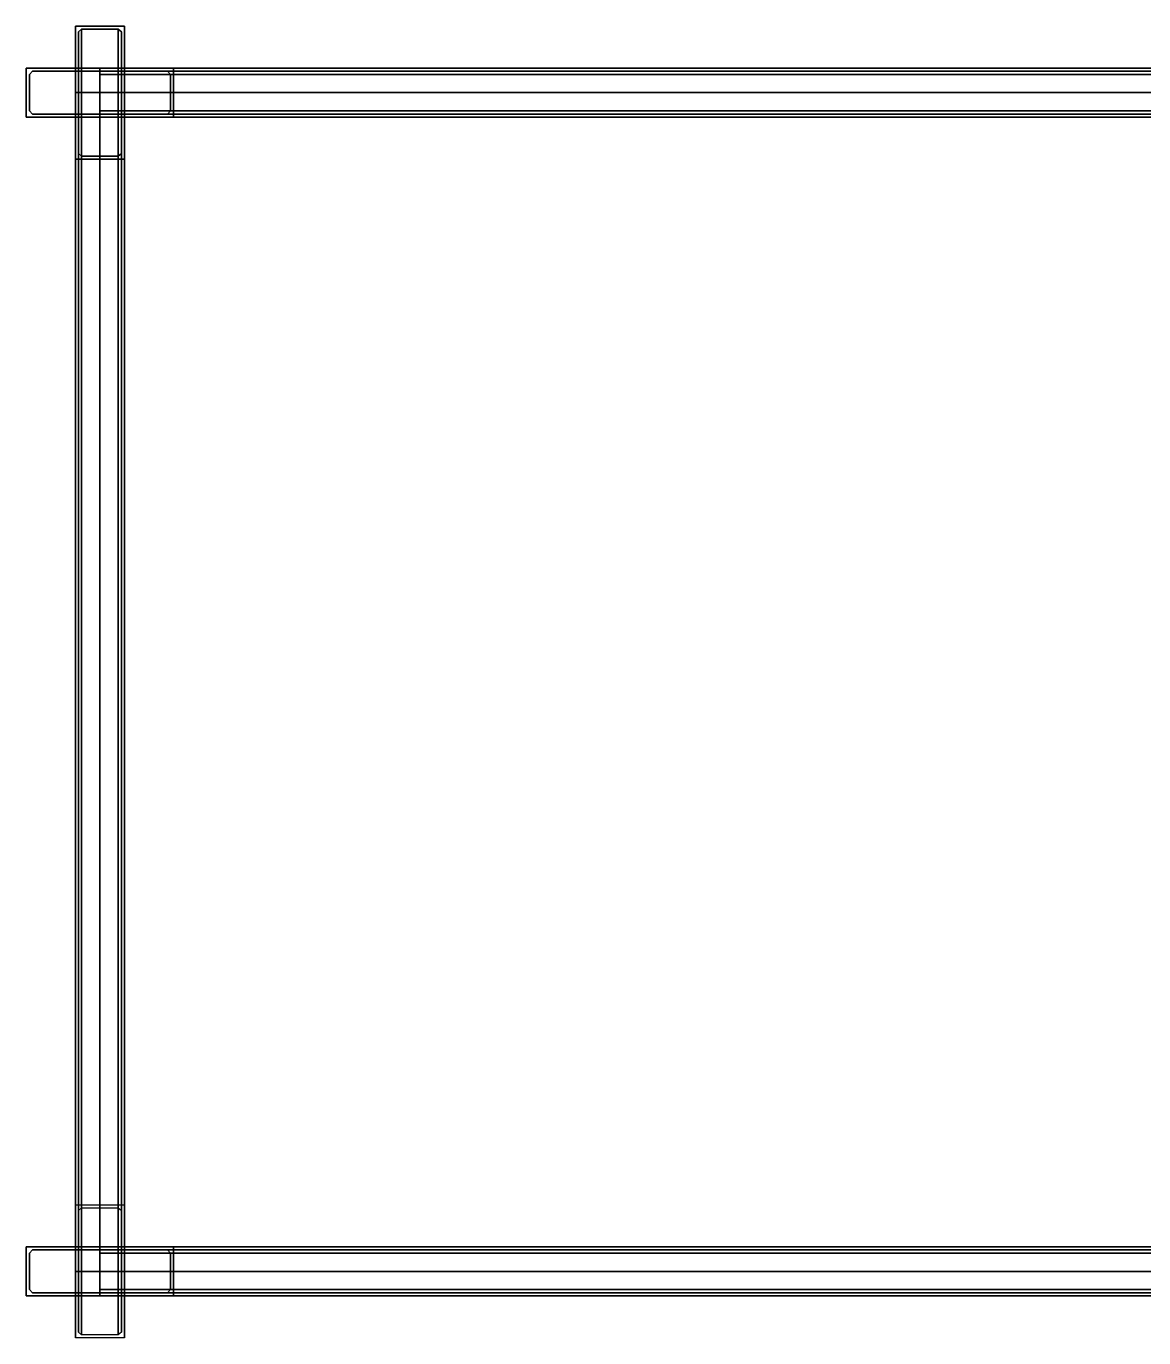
# Model space of a CAD drawing. Extents: x -0.33 to 5.33, y 2.97 to 4.31.
# Drawn here: x -0.325 to 0.812, y 2.972 to 4.308 of the extents above; entities that cross this region are included whole.
import ezdxf

# ---------------------------------------------------------------- set-up
doc = ezdxf.new("R2010")
doc.units = 0
doc.header["$MEASUREMENT"] = 0
for name, color, linetype in [('R023', 98, 'Continuous'), ('R030', 136, 'Continuous'), ('R139', 7, 'Continuous')]:
    doc.layers.add(name, color=color, linetype=linetype)

msp = doc.modelspace()

# ---------------------------------------------------------------- linework, layer by layer
for points in [[(5.25, 4.24, 9), (5.25, 4.24, 11.5), (-0.25, 4.24, 11.5)], [(-0.25, 4.24, 11.5), (-0.25, 4.24, 9), (5.25, 4.24, 9)], [(5.25, 4.24, 6), (5.25, 4.24, 8.5), (-0.25, 4.24, 8.5)], [(-0.25, 4.24, 8.5), (-0.25, 4.24, 6), (5.25, 4.24, 6)], [(-0.25, 4.24, 9), (-0.25, 4.24, 11.5), (-0.25, 3.04, 11.5)], [(-0.25, 3.04, 11.5), (-0.25, 3.04, 9), (-0.25, 4.24, 9)], [(-0.25, 4.24, 6), (-0.25, 4.24, 8.5), (-0.25, 3.04, 8.5)], [(-0.25, 3.04, 8.5), (-0.25, 3.04, 6), (-0.25, 4.24, 6)], [(-0.25, 3.04, 9), (-0.25, 3.04, 11.5), (5.25, 3.04, 11.5)], [(5.25, 3.04, 11.5), (5.25, 3.04, 9), (-0.25, 3.04, 9)], [(-0.25, 3.04, 6), (-0.25, 3.04, 8.5), (5.25, 3.04, 8.5)], [(5.25, 3.04, 8.5), (5.25, 3.04, 6), (-0.25, 3.04, 6)]]:
    msp.add_3dface(points)
at = {"layer": 'R023', "color": 23}
for p, q in [((-0.25, 4.24, 9), (5.25, 4.24, 9)), ((-0.25, 4.24, 11.5), (5.25, 4.24, 11.5)), ((-0.25, 4.24, 11.5), (-0.25, 4.24, 9)), ((-0.25, 3.04, 11.5), (-0.25, 4.24, 11.5)), ((-0.25, 3.04, 9), (-0.25, 4.24, 9)), ((-0.25, 4.24, 11.5), (-0.25, 3.04, 9)), ((-0.25, 4.24, 6), (5.25, 4.24, 6)), ((-0.25, 4.24, 8.5), (5.25, 4.24, 8.5)), ((-0.25, 4.24, 8.5), (-0.25, 4.24, 6)), ((-0.25, 3.04, 8.5), (-0.25, 4.24, 8.5)), ((-0.25, 3.04, 6), (-0.25, 4.24, 6)), ((-0.25, 4.24, 8.5), (-0.25, 3.04, 6)), ((-0.25, 3.04, 9), (5.25, 3.04, 9)), ((-0.25, 3.04, 11.5), (5.25, 3.04, 11.5)), ((-0.25, 3.04, 11.5), (-0.25, 3.04, 9)), ((-0.25, 3.04, 6), (5.25, 3.04, 6)), ((-0.25, 3.04, 8.5), (5.25, 3.04, 8.5)), ((-0.25, 3.04, 8.5), (-0.25, 3.04, 6))]:
    msp.add_line(p, q, dxfattribs=at)
at = {"layer": 'R030', "color": 30}
for p, q in [((-0.275, 4.3076, 11.4675), (-0.225, 4.3076, 11.4675)), ((-0.275, 4.1724, 11.5325), (-0.275, 4.3076, 11.4675)), ((-0.275, 4.3076, 8.4675), (-0.225, 4.3076, 8.4675)), ((-0.275, 4.1724, 8.5325), (-0.275, 4.3076, 8.4675)), ((-0.2718, 4.3018, 11.4703), (-0.2686, 4.3047, 11.4689)), ((-0.2718, 4.3018, 8.4703), (-0.2686, 4.3047, 8.4689)), ((-0.2718, 4.1782, 11.5297), (-0.2718, 4.3018, 11.4703)), ((-0.2718, 4.1782, 8.5297), (-0.2718, 4.3018, 8.4703)), ((-0.2686, 4.3047, 11.4689), (-0.2314, 4.3047, 11.4689)), ((-0.2686, 4.3047, 8.4689), (-0.2314, 4.3047, 8.4689)), ((-0.2314, 4.3047, 11.4689), (-0.2282, 4.3018, 11.4703)), ((-0.2314, 4.3047, 8.4689), (-0.2282, 4.3018, 8.4703)), ((-0.2282, 4.3018, 11.4703), (-0.2282, 4.1782, 11.5297)), ((-0.2282, 4.3018, 8.4703), (-0.2282, 4.1782, 8.5297)), ((-0.225, 4.3076, 11.4675), (-0.225, 4.1724, 11.5325)), ((-0.225, 4.3076, 8.4675), (-0.225, 4.1724, 8.5325)), ((-0.325, 4.215, 11.5), (-0.325, 4.265, 11.5)), ((-0.325, 4.265, 11.5), (-0.175, 4.265, 11.5)), ((-0.325, 4.215, 9), (-0.325, 4.265, 9)), ((-0.325, 4.265, 9), (-0.175, 4.265, 9)), ((-0.325, 4.215, 8.5), (-0.325, 4.265, 8.5)), ((-0.325, 4.265, 8.5), (-0.175, 4.265, 8.5)), ((-0.325, 4.215, 6), (-0.325, 4.265, 6)), ((-0.325, 4.265, 6), (-0.175, 4.265, 6)), ((-0.3218, 4.2586, 11.5), (-0.3186, 4.2618, 11.5)), ((-0.3218, 4.2586, 9), (-0.3186, 4.2618, 9)), ((-0.3218, 4.2586, 8.5), (-0.3186, 4.2618, 8.5)), ((-0.3218, 4.2586, 6), (-0.3186, 4.2618, 6)), ((-0.3186, 4.2618, 11.5), (-0.1814, 4.2618, 11.5)), ((-0.3186, 4.2618, 9), (-0.1814, 4.2618, 9)), ((-0.3186, 4.2618, 8.5), (-0.1814, 4.2618, 8.5)), ((-0.3186, 4.2618, 6), (-0.1814, 4.2618, 6)), ((-0.25, 4.215, 8.925), (-0.25, 4.265, 8.925)), ((-0.25, 4.265, 8.925), (-0.25, 4.265, 9.075)), ((-0.25, 4.265, 9.075), (-0.25, 4.215, 9.075)), ((-0.25, 4.215, 11.425), (-0.25, 4.265, 11.425)), ((-0.25, 4.265, 11.425), (-0.25, 4.265, 11.575)), ((-0.25, 4.265, 11.575), (-0.25, 4.215, 11.575)), ((-0.25, 4.215, 5.925), (-0.25, 4.265, 5.925)), ((-0.25, 4.265, 5.925), (-0.25, 4.265, 6.075)), ((-0.25, 4.265, 6.075), (-0.25, 4.215, 6.075)), ((-0.25, 4.215, 8.425), (-0.25, 4.265, 8.425)), ((-0.25, 4.265, 8.425), (-0.25, 4.265, 8.575)), ((-0.25, 4.265, 8.575), (-0.25, 4.215, 8.575)), ((-0.25, 4.2586, 8.9282), (-0.25, 4.2618, 8.9314)), ((-0.25, 4.2618, 8.9314), (-0.25, 4.2618, 9.0686)), ((-0.25, 4.2618, 9.0686), (-0.25, 4.2586, 9.0718)), ((-0.25, 4.2586, 11.4282), (-0.25, 4.2618, 11.4314)), ((-0.25, 4.2618, 11.4314), (-0.25, 4.2618, 11.5686)), ((-0.25, 4.2618, 11.5686), (-0.25, 4.2586, 11.5718)), ((-0.25, 4.2586, 5.9282), (-0.25, 4.2618, 5.9314)), ((-0.25, 4.2618, 5.9314), (-0.25, 4.2618, 6.0686)), ((-0.25, 4.2618, 6.0686), (-0.25, 4.2586, 6.0718)), ((-0.25, 4.2586, 8.4282), (-0.25, 4.2618, 8.4314)), ((-0.25, 4.2618, 8.4314), (-0.25, 4.2618, 8.5686)), ((-0.25, 4.2618, 8.5686), (-0.25, 4.2586, 8.5718)), ((-0.1814, 4.2618, 11.5), (-0.1782, 4.2586, 11.5)), ((-0.1814, 4.2618, 9), (-0.1782, 4.2586, 9)), ((-0.1814, 4.2618, 8.5), (-0.1782, 4.2586, 8.5)), ((-0.1814, 4.2618, 6), (-0.1782, 4.2586, 6)), ((-0.175, 4.265, 11.5), (-0.175, 4.215, 11.5)), ((-0.175, 4.265, 9), (-0.175, 4.215, 9)), ((-0.175, 4.265, 8.5), (-0.175, 4.215, 8.5)), ((-0.175, 4.265, 6), (-0.175, 4.215, 6)), ((-0.3218, 4.2214, 11.5), (-0.3218, 4.2586, 11.5)), ((-0.3218, 4.2214, 9), (-0.3218, 4.2586, 9)), ((-0.3218, 4.2214, 8.5), (-0.3218, 4.2586, 8.5)), ((-0.3218, 4.2214, 6), (-0.3218, 4.2586, 6)), ((-0.25, 4.2214, 8.9282), (-0.25, 4.2586, 8.9282)), ((-0.25, 4.2586, 9.0718), (-0.25, 4.2214, 9.0718)), ((-0.25, 4.2214, 11.4282), (-0.25, 4.2586, 11.4282)), ((-0.25, 4.2586, 11.5718), (-0.25, 4.2214, 11.5718)), ((-0.25, 4.2214, 5.9282), (-0.25, 4.2586, 5.9282)), ((-0.25, 4.2586, 6.0718), (-0.25, 4.2214, 6.0718)), ((-0.25, 4.2214, 8.4282), (-0.25, 4.2586, 8.4282)), ((-0.25, 4.2586, 8.5718), (-0.25, 4.2214, 8.5718)), ((-0.1782, 4.2586, 11.5), (-0.1782, 4.2214, 11.5)), ((-0.1782, 4.2586, 9), (-0.1782, 4.2214, 9)), ((-0.1782, 4.2586, 8.5), (-0.1782, 4.2214, 8.5)), ((-0.1782, 4.2586, 6), (-0.1782, 4.2214, 6)), ((-0.225, 4.24, 11.425), (-0.275, 4.24, 11.425)), ((-0.275, 4.24, 11.425), (-0.275, 4.24, 11.575)), ((-0.275, 4.24, 11.575), (-0.225, 4.24, 11.575)), ((-0.225, 4.24, 8.925), (-0.275, 4.24, 8.925)), ((-0.275, 4.24, 8.925), (-0.275, 4.24, 9.075)), ((-0.275, 4.24, 9.075), (-0.225, 4.24, 9.075)), ((-0.225, 4.24, 8.425), (-0.275, 4.24, 8.425)), ((-0.275, 4.24, 8.425), (-0.275, 4.24, 8.575)), ((-0.275, 4.24, 8.575), (-0.225, 4.24, 8.575)), ((-0.225, 4.24, 5.925), (-0.275, 4.24, 5.925)), ((-0.275, 4.24, 5.925), (-0.275, 4.24, 6.075)), ((-0.275, 4.24, 6.075), (-0.225, 4.24, 6.075)), ((-0.2686, 4.24, 11.4282), (-0.2718, 4.24, 11.4314)), ((-0.2718, 4.24, 11.4314), (-0.2718, 4.24, 11.5686)), ((-0.2718, 4.24, 11.5686), (-0.2686, 4.24, 11.5718)), ((-0.2686, 4.24, 8.9282), (-0.2718, 4.24, 8.9314)), ((-0.2718, 4.24, 8.9314), (-0.2718, 4.24, 9.0686)), ((-0.2718, 4.24, 9.0686), (-0.2686, 4.24, 9.0718)), ((-0.2686, 4.24, 8.4282), (-0.2718, 4.24, 8.4314)), ((-0.2718, 4.24, 8.4314), (-0.2718, 4.24, 8.5686)), ((-0.2718, 4.24, 8.5686), (-0.2686, 4.24, 8.5718)), ((-0.2686, 4.24, 5.9282), (-0.2718, 4.24, 5.9314)), ((-0.2718, 4.24, 5.9314), (-0.2718, 4.24, 6.0686)), ((-0.2718, 4.24, 6.0686), (-0.2686, 4.24, 6.0718)), ((-0.2314, 4.24, 11.4282), (-0.2686, 4.24, 11.4282)), ((-0.2686, 4.24, 11.5718), (-0.2314, 4.24, 11.5718)), ((-0.2314, 4.24, 8.9282), (-0.2686, 4.24, 8.9282)), ((-0.2686, 4.24, 9.0718), (-0.2314, 4.24, 9.0718)), ((-0.2314, 4.24, 8.4282), (-0.2686, 4.24, 8.4282)), ((-0.2686, 4.24, 8.5718), (-0.2314, 4.24, 8.5718)), ((-0.2314, 4.24, 5.9282), (-0.2686, 4.24, 5.9282)), ((-0.2686, 4.24, 6.0718), (-0.2314, 4.24, 6.0718)), ((-0.2282, 4.24, 11.4314), (-0.2314, 4.24, 11.4282)), ((-0.2314, 4.24, 11.5718), (-0.2282, 4.24, 11.5686)), ((-0.2282, 4.24, 8.9314), (-0.2314, 4.24, 8.9282)), ((-0.2314, 4.24, 9.0718), (-0.2282, 4.24, 9.0686)), ((-0.2282, 4.24, 8.4314), (-0.2314, 4.24, 8.4282)), ((-0.2314, 4.24, 8.5718), (-0.2282, 4.24, 8.5686)), ((-0.2282, 4.24, 5.9314), (-0.2314, 4.24, 5.9282)), ((-0.2314, 4.24, 6.0718), (-0.2282, 4.24, 6.0686)), ((-0.2282, 4.24, 11.5686), (-0.2282, 4.24, 11.4314)), ((-0.2282, 4.24, 9.0686), (-0.2282, 4.24, 8.9314)), ((-0.2282, 4.24, 8.5686), (-0.2282, 4.24, 8.4314)), ((-0.2282, 4.24, 6.0686), (-0.2282, 4.24, 5.9314)), ((-0.225, 4.24, 11.575), (-0.225, 4.24, 11.425)), ((-0.225, 4.24, 9.075), (-0.225, 4.24, 8.925)), ((-0.225, 4.24, 8.575), (-0.225, 4.24, 8.425)), ((-0.225, 4.24, 6.075), (-0.225, 4.24, 5.925)), ((-0.3186, 4.2182, 11.5), (-0.3218, 4.2214, 11.5)), ((-0.3186, 4.2182, 9), (-0.3218, 4.2214, 9)), ((-0.3186, 4.2182, 8.5), (-0.3218, 4.2214, 8.5)), ((-0.3186, 4.2182, 6), (-0.3218, 4.2214, 6)), ((-0.25, 4.2182, 8.9314), (-0.25, 4.2214, 8.9282)), ((-0.25, 4.2214, 9.0718), (-0.25, 4.2182, 9.0686)), ((-0.25, 4.2182, 11.4314), (-0.25, 4.2214, 11.4282)), ((-0.25, 4.2214, 11.5718), (-0.25, 4.2182, 11.5686)), ((-0.25, 4.2182, 5.9314), (-0.25, 4.2214, 5.9282)), ((-0.25, 4.2214, 6.0718), (-0.25, 4.2182, 6.0686)), ((-0.25, 4.2182, 8.4314), (-0.25, 4.2214, 8.4282)), ((-0.25, 4.2214, 8.5718), (-0.25, 4.2182, 8.5686)), ((-0.1782, 4.2214, 11.5), (-0.1814, 4.2182, 11.5)), ((-0.1782, 4.2214, 9), (-0.1814, 4.2182, 9)), ((-0.1782, 4.2214, 8.5), (-0.1814, 4.2182, 8.5)), ((-0.1782, 4.2214, 6), (-0.1814, 4.2182, 6)), ((-0.175, 4.215, 11.5), (-0.325, 4.215, 11.5)), ((-0.175, 4.215, 9), (-0.325, 4.215, 9)), ((-0.175, 4.215, 8.5), (-0.325, 4.215, 8.5)), ((-0.175, 4.215, 6), (-0.325, 4.215, 6)), ((-0.1814, 4.2182, 11.5), (-0.3186, 4.2182, 11.5)), ((-0.1814, 4.2182, 9), (-0.3186, 4.2182, 9)), ((-0.1814, 4.2182, 8.5), (-0.3186, 4.2182, 8.5)), ((-0.1814, 4.2182, 6), (-0.3186, 4.2182, 6)), ((-0.25, 4.2182, 9.0686), (-0.25, 4.2182, 8.9314)), ((-0.25, 4.2182, 11.5686), (-0.25, 4.2182, 11.4314)), ((-0.25, 4.2182, 6.0686), (-0.25, 4.2182, 5.9314)), ((-0.25, 4.2182, 8.5686), (-0.25, 4.2182, 8.4314)), ((-0.25, 4.215, 9.075), (-0.25, 4.215, 8.925)), ((-0.25, 4.215, 11.575), (-0.25, 4.215, 11.425)), ((-0.25, 4.215, 6.075), (-0.25, 4.215, 5.925)), ((-0.25, 4.215, 8.575), (-0.25, 4.215, 8.425)), ((-0.225, 4.1724, 11.5325), (-0.275, 4.1724, 11.5325)), ((-0.225, 4.1724, 8.5325), (-0.275, 4.1724, 8.5325)), ((-0.2686, 4.1753, 11.5311), (-0.2718, 4.1782, 11.5297)), ((-0.2686, 4.1753, 8.5311), (-0.2718, 4.1782, 8.5297)), ((-0.2314, 4.1753, 11.5311), (-0.2686, 4.1753, 11.5311)), ((-0.2314, 4.1753, 8.5311), (-0.2686, 4.1753, 8.5311)), ((-0.2282, 4.1782, 11.5297), (-0.2314, 4.1753, 11.5311)), ((-0.2282, 4.1782, 8.5297), (-0.2314, 4.1753, 8.5311)), ((-0.275, 3.1076, 8.9675), (-0.225, 3.1076, 8.9675)), ((-0.275, 2.9724, 9.0325), (-0.275, 3.1076, 8.9675)), ((-0.275, 3.1076, 5.9675), (-0.225, 3.1076, 5.9675)), ((-0.275, 2.9724, 6.0325), (-0.275, 3.1076, 5.9675)), ((-0.2718, 3.1018, 8.9703), (-0.2686, 3.1047, 8.9689)), ((-0.2718, 3.1018, 5.9703), (-0.2686, 3.1047, 5.9689)), ((-0.2718, 2.9782, 9.0297), (-0.2718, 3.1018, 8.9703)), ((-0.2718, 2.9782, 6.0297), (-0.2718, 3.1018, 5.9703)), ((-0.2686, 3.1047, 8.9689), (-0.2314, 3.1047, 8.9689)), ((-0.2686, 3.1047, 5.9689), (-0.2314, 3.1047, 5.9689)), ((-0.2314, 3.1047, 8.9689), (-0.2282, 3.1018, 8.9703)), ((-0.2314, 3.1047, 5.9689), (-0.2282, 3.1018, 5.9703)), ((-0.2282, 3.1018, 8.9703), (-0.2282, 2.9782, 9.0297)), ((-0.2282, 3.1018, 5.9703), (-0.2282, 2.9782, 6.0297)), ((-0.225, 3.1076, 8.9675), (-0.225, 2.9724, 9.0325)), ((-0.225, 3.1076, 5.9675), (-0.225, 2.9724, 6.0325)), ((-0.325, 3.015, 11.5), (-0.325, 3.065, 11.5)), ((-0.325, 3.065, 11.5), (-0.175, 3.065, 11.5)), ((-0.325, 3.015, 9), (-0.325, 3.065, 9)), ((-0.325, 3.065, 9), (-0.175, 3.065, 9)), ((-0.325, 3.015, 8.5), (-0.325, 3.065, 8.5)), ((-0.325, 3.065, 8.5), (-0.175, 3.065, 8.5)), ((-0.325, 3.015, 6), (-0.325, 3.065, 6)), ((-0.325, 3.065, 6), (-0.175, 3.065, 6)), ((-0.3218, 3.0586, 11.5), (-0.3186, 3.0618, 11.5)), ((-0.3218, 3.0586, 9), (-0.3186, 3.0618, 9)), ((-0.3218, 3.0586, 8.5), (-0.3186, 3.0618, 8.5)), ((-0.3218, 3.0586, 6), (-0.3186, 3.0618, 6)), ((-0.3218, 3.0214, 11.5), (-0.3218, 3.0586, 11.5)), ((-0.3218, 3.0214, 9), (-0.3218, 3.0586, 9)), ((-0.3218, 3.0214, 8.5), (-0.3218, 3.0586, 8.5)), ((-0.3218, 3.0214, 6), (-0.3218, 3.0586, 6)), ((-0.3186, 3.0618, 11.5), (-0.1814, 3.0618, 11.5)), ((-0.3186, 3.0618, 9), (-0.1814, 3.0618, 9)), ((-0.3186, 3.0618, 8.5), (-0.1814, 3.0618, 8.5)), ((-0.3186, 3.0618, 6), (-0.1814, 3.0618, 6)), ((-0.25, 3.015, 8.925), (-0.25, 3.065, 8.925)), ((-0.25, 3.065, 8.925), (-0.25, 3.065, 9.075)), ((-0.25, 3.065, 9.075), (-0.25, 3.015, 9.075)), ((-0.25, 3.015, 11.425), (-0.25, 3.065, 11.425)), ((-0.25, 3.065, 11.425), (-0.25, 3.065, 11.575)), ((-0.25, 3.065, 11.575), (-0.25, 3.015, 11.575)), ((-0.25, 3.015, 5.925), (-0.25, 3.065, 5.925)), ((-0.25, 3.065, 5.925), (-0.25, 3.065, 6.075)), ((-0.25, 3.065, 6.075), (-0.25, 3.015, 6.075)), ((-0.25, 3.015, 8.425), (-0.25, 3.065, 8.425)), ((-0.25, 3.065, 8.425), (-0.25, 3.065, 8.575)), ((-0.25, 3.065, 8.575), (-0.25, 3.015, 8.575)), ((-0.25, 3.0586, 8.9282), (-0.25, 3.0618, 8.9314)), ((-0.25, 3.0618, 8.9314), (-0.25, 3.0618, 9.0686)), ((-0.25, 3.0618, 9.0686), (-0.25, 3.0586, 9.0718)), ((-0.25, 3.0586, 11.4282), (-0.25, 3.0618, 11.4314)), ((-0.25, 3.0618, 11.4314), (-0.25, 3.0618, 11.5686)), ((-0.25, 3.0618, 11.5686), (-0.25, 3.0586, 11.5718)), ((-0.25, 3.0586, 5.9282), (-0.25, 3.0618, 5.9314)), ((-0.25, 3.0618, 5.9314), (-0.25, 3.0618, 6.0686)), ((-0.25, 3.0618, 6.0686), (-0.25, 3.0586, 6.0718)), ((-0.25, 3.0586, 8.4282), (-0.25, 3.0618, 8.4314)), ((-0.25, 3.0618, 8.4314), (-0.25, 3.0618, 8.5686)), ((-0.25, 3.0618, 8.5686), (-0.25, 3.0586, 8.5718)), ((-0.25, 3.0214, 8.9282), (-0.25, 3.0586, 8.9282)), ((-0.25, 3.0586, 9.0718), (-0.25, 3.0214, 9.0718)), ((-0.25, 3.0214, 11.4282), (-0.25, 3.0586, 11.4282)), ((-0.25, 3.0586, 11.5718), (-0.25, 3.0214, 11.5718)), ((-0.25, 3.0214, 5.9282), (-0.25, 3.0586, 5.9282)), ((-0.25, 3.0586, 6.0718), (-0.25, 3.0214, 6.0718)), ((-0.25, 3.0214, 8.4282), (-0.25, 3.0586, 8.4282)), ((-0.25, 3.0586, 8.5718), (-0.25, 3.0214, 8.5718)), ((-0.1814, 3.0618, 11.5), (-0.1782, 3.0586, 11.5)), ((-0.1814, 3.0618, 9), (-0.1782, 3.0586, 9)), ((-0.1814, 3.0618, 8.5), (-0.1782, 3.0586, 8.5)), ((-0.1814, 3.0618, 6), (-0.1782, 3.0586, 6)), ((-0.1782, 3.0586, 11.5), (-0.1782, 3.0214, 11.5)), ((-0.1782, 3.0586, 9), (-0.1782, 3.0214, 9)), ((-0.1782, 3.0586, 8.5), (-0.1782, 3.0214, 8.5)), ((-0.1782, 3.0586, 6), (-0.1782, 3.0214, 6)), ((-0.175, 3.065, 11.5), (-0.175, 3.015, 11.5)), ((-0.175, 3.065, 9), (-0.175, 3.015, 9)), ((-0.175, 3.065, 8.5), (-0.175, 3.015, 8.5)), ((-0.175, 3.065, 6), (-0.175, 3.015, 6)), ((-0.225, 3.04, 11.425), (-0.275, 3.04, 11.425)), ((-0.275, 3.04, 11.425), (-0.275, 3.04, 11.575)), ((-0.275, 3.04, 11.575), (-0.225, 3.04, 11.575)), ((-0.225, 3.04, 8.925), (-0.275, 3.04, 8.925)), ((-0.275, 3.04, 8.925), (-0.275, 3.04, 9.075)), ((-0.275, 3.04, 9.075), (-0.225, 3.04, 9.075)), ((-0.225, 3.04, 8.425), (-0.275, 3.04, 8.425)), ((-0.275, 3.04, 8.425), (-0.275, 3.04, 8.575)), ((-0.275, 3.04, 8.575), (-0.225, 3.04, 8.575)), ((-0.225, 3.04, 5.925), (-0.275, 3.04, 5.925)), ((-0.275, 3.04, 5.925), (-0.275, 3.04, 6.075)), ((-0.275, 3.04, 6.075), (-0.225, 3.04, 6.075)), ((-0.2686, 3.04, 11.4282), (-0.2718, 3.04, 11.4314)), ((-0.2718, 3.04, 11.4314), (-0.2718, 3.04, 11.5686)), ((-0.2718, 3.04, 11.5686), (-0.2686, 3.04, 11.5718)), ((-0.2686, 3.04, 8.9282), (-0.2718, 3.04, 8.9314)), ((-0.2718, 3.04, 8.9314), (-0.2718, 3.04, 9.0686)), ((-0.2718, 3.04, 9.0686), (-0.2686, 3.04, 9.0718)), ((-0.2686, 3.04, 8.4282), (-0.2718, 3.04, 8.4314)), ((-0.2718, 3.04, 8.4314), (-0.2718, 3.04, 8.5686)), ((-0.2718, 3.04, 8.5686), (-0.2686, 3.04, 8.5718)), ((-0.2686, 3.04, 5.9282), (-0.2718, 3.04, 5.9314)), ((-0.2718, 3.04, 5.9314), (-0.2718, 3.04, 6.0686)), ((-0.2718, 3.04, 6.0686), (-0.2686, 3.04, 6.0718)), ((-0.2314, 3.04, 11.4282), (-0.2686, 3.04, 11.4282)), ((-0.2686, 3.04, 11.5718), (-0.2314, 3.04, 11.5718)), ((-0.2314, 3.04, 8.9282), (-0.2686, 3.04, 8.9282)), ((-0.2686, 3.04, 9.0718), (-0.2314, 3.04, 9.0718)), ((-0.2314, 3.04, 8.4282), (-0.2686, 3.04, 8.4282)), ((-0.2686, 3.04, 8.5718), (-0.2314, 3.04, 8.5718)), ((-0.2314, 3.04, 5.9282), (-0.2686, 3.04, 5.9282)), ((-0.2686, 3.04, 6.0718), (-0.2314, 3.04, 6.0718)), ((-0.2282, 3.04, 11.4314), (-0.2314, 3.04, 11.4282)), ((-0.2314, 3.04, 11.5718), (-0.2282, 3.04, 11.5686)), ((-0.2282, 3.04, 8.9314), (-0.2314, 3.04, 8.9282)), ((-0.2314, 3.04, 9.0718), (-0.2282, 3.04, 9.0686)), ((-0.2282, 3.04, 8.4314), (-0.2314, 3.04, 8.4282)), ((-0.2314, 3.04, 8.5718), (-0.2282, 3.04, 8.5686)), ((-0.2282, 3.04, 5.9314), (-0.2314, 3.04, 5.9282)), ((-0.2314, 3.04, 6.0718), (-0.2282, 3.04, 6.0686)), ((-0.2282, 3.04, 11.5686), (-0.2282, 3.04, 11.4314)), ((-0.2282, 3.04, 9.0686), (-0.2282, 3.04, 8.9314)), ((-0.2282, 3.04, 8.5686), (-0.2282, 3.04, 8.4314)), ((-0.2282, 3.04, 6.0686), (-0.2282, 3.04, 5.9314)), ((-0.225, 3.04, 11.575), (-0.225, 3.04, 11.425)), ((-0.225, 3.04, 9.075), (-0.225, 3.04, 8.925)), ((-0.225, 3.04, 8.575), (-0.225, 3.04, 8.425)), ((-0.225, 3.04, 6.075), (-0.225, 3.04, 5.925)), ((-0.3186, 3.0182, 11.5), (-0.3218, 3.0214, 11.5)), ((-0.3186, 3.0182, 9), (-0.3218, 3.0214, 9)), ((-0.3186, 3.0182, 8.5), (-0.3218, 3.0214, 8.5)), ((-0.3186, 3.0182, 6), (-0.3218, 3.0214, 6)), ((-0.1814, 3.0182, 11.5), (-0.3186, 3.0182, 11.5)), ((-0.1814, 3.0182, 9), (-0.3186, 3.0182, 9)), ((-0.1814, 3.0182, 8.5), (-0.3186, 3.0182, 8.5)), ((-0.1814, 3.0182, 6), (-0.3186, 3.0182, 6)), ((-0.25, 3.0182, 8.9314), (-0.25, 3.0214, 8.9282)), ((-0.25, 3.0214, 9.0718), (-0.25, 3.0182, 9.0686)), ((-0.25, 3.0182, 11.4314), (-0.25, 3.0214, 11.4282)), ((-0.25, 3.0214, 11.5718), (-0.25, 3.0182, 11.5686)), ((-0.25, 3.0182, 5.9314), (-0.25, 3.0214, 5.9282)), ((-0.25, 3.0214, 6.0718), (-0.25, 3.0182, 6.0686)), ((-0.25, 3.0182, 8.4314), (-0.25, 3.0214, 8.4282)), ((-0.25, 3.0214, 8.5718), (-0.25, 3.0182, 8.5686)), ((-0.25, 3.0182, 9.0686), (-0.25, 3.0182, 8.9314)), ((-0.25, 3.0182, 11.5686), (-0.25, 3.0182, 11.4314)), ((-0.25, 3.0182, 6.0686), (-0.25, 3.0182, 5.9314)), ((-0.25, 3.0182, 8.5686), (-0.25, 3.0182, 8.4314)), ((-0.1782, 3.0214, 11.5), (-0.1814, 3.0182, 11.5)), ((-0.1782, 3.0214, 9), (-0.1814, 3.0182, 9)), ((-0.1782, 3.0214, 8.5), (-0.1814, 3.0182, 8.5)), ((-0.1782, 3.0214, 6), (-0.1814, 3.0182, 6)), ((-0.175, 3.015, 11.5), (-0.325, 3.015, 11.5)), ((-0.175, 3.015, 9), (-0.325, 3.015, 9)), ((-0.175, 3.015, 8.5), (-0.325, 3.015, 8.5)), ((-0.175, 3.015, 6), (-0.325, 3.015, 6)), ((-0.25, 3.015, 9.075), (-0.25, 3.015, 8.925)), ((-0.25, 3.015, 11.575), (-0.25, 3.015, 11.425)), ((-0.25, 3.015, 6.075), (-0.25, 3.015, 5.925)), ((-0.25, 3.015, 8.575), (-0.25, 3.015, 8.425)), ((-0.2686, 2.9753, 9.0311), (-0.2718, 2.9782, 9.0297)), ((-0.2686, 2.9753, 6.0311), (-0.2718, 2.9782, 6.0297)), ((-0.2282, 2.9782, 9.0297), (-0.2314, 2.9753, 9.0311)), ((-0.2282, 2.9782, 6.0297), (-0.2314, 2.9753, 6.0311)), ((-0.225, 2.9724, 9.0325), (-0.275, 2.9724, 9.0325)), ((-0.225, 2.9724, 6.0325), (-0.275, 2.9724, 6.0325)), ((-0.2314, 2.9753, 9.0311), (-0.2686, 2.9753, 9.0311)), ((-0.2314, 2.9753, 6.0311), (-0.2686, 2.9753, 6.0311))]:
    msp.add_line(p, q, dxfattribs=at)
for points in [[(-0.275, 4.3076, 11.4675), (-0.275, 3.1076, 8.9675), (-0.225, 3.1076, 8.9675), (-0.225, 4.3076, 11.4675)], [(-0.275, 4.1724, 11.5325), (-0.275, 2.9724, 9.0325), (-0.275, 3.1076, 8.9675), (-0.275, 4.3076, 11.4675)], [(-0.275, 4.3076, 8.4675), (-0.275, 3.1076, 5.9675), (-0.225, 3.1076, 5.9675), (-0.225, 4.3076, 8.4675)], [(-0.275, 4.1724, 8.5325), (-0.275, 2.9724, 6.0325), (-0.275, 3.1076, 5.9675), (-0.275, 4.3076, 8.4675)], [(-0.2718, 4.3018, 11.4703), (-0.2718, 3.1018, 8.9703), (-0.2686, 3.1047, 8.9689), (-0.2686, 4.3047, 11.4689)], [(-0.2718, 4.3018, 8.4703), (-0.2718, 3.1018, 5.9703), (-0.2686, 3.1047, 5.9689), (-0.2686, 4.3047, 8.4689)], [(-0.2718, 4.1782, 11.5297), (-0.2718, 2.9782, 9.0297), (-0.2718, 3.1018, 8.9703), (-0.2718, 4.3018, 11.4703)], [(-0.2718, 4.1782, 8.5297), (-0.2718, 2.9782, 6.0297), (-0.2718, 3.1018, 5.9703), (-0.2718, 4.3018, 8.4703)], [(-0.2686, 4.3047, 11.4689), (-0.2686, 3.1047, 8.9689), (-0.2314, 3.1047, 8.9689), (-0.2314, 4.3047, 11.4689)], [(-0.2686, 4.3047, 8.4689), (-0.2686, 3.1047, 5.9689), (-0.2314, 3.1047, 5.9689), (-0.2314, 4.3047, 8.4689)], [(-0.2314, 4.3047, 11.4689), (-0.2314, 3.1047, 8.9689), (-0.2282, 3.1018, 8.9703), (-0.2282, 4.3018, 11.4703)], [(-0.2314, 4.3047, 8.4689), (-0.2314, 3.1047, 5.9689), (-0.2282, 3.1018, 5.9703), (-0.2282, 4.3018, 8.4703)], [(-0.2282, 4.3018, 11.4703), (-0.2282, 3.1018, 8.9703), (-0.2282, 2.9782, 9.0297), (-0.2282, 4.1782, 11.5297)], [(-0.2282, 4.3018, 8.4703), (-0.2282, 3.1018, 5.9703), (-0.2282, 2.9782, 6.0297), (-0.2282, 4.1782, 8.5297)], [(-0.225, 4.3076, 11.4675), (-0.225, 3.1076, 8.9675), (-0.225, 2.9724, 9.0325), (-0.225, 4.1724, 11.5325)], [(-0.225, 4.3076, 8.4675), (-0.225, 3.1076, 5.9675), (-0.225, 2.9724, 6.0325), (-0.225, 4.1724, 8.5325)], [(-0.325, 4.215, 11.5), (-0.325, 4.215, 9), (-0.325, 4.265, 9), (-0.325, 4.265, 11.5)], [(-0.325, 4.265, 11.5), (-0.325, 4.265, 9), (-0.175, 4.265, 9), (-0.175, 4.265, 11.5)], [(-0.325, 4.215, 8.5), (-0.325, 4.215, 6), (-0.325, 4.265, 6), (-0.325, 4.265, 8.5)], [(-0.325, 4.265, 8.5), (-0.325, 4.265, 6), (-0.175, 4.265, 6), (-0.175, 4.265, 8.5)], [(-0.3218, 4.2586, 11.5), (-0.3218, 4.2586, 9), (-0.3186, 4.2618, 9), (-0.3186, 4.2618, 11.5)], [(-0.3218, 4.2586, 8.5), (-0.3218, 4.2586, 6), (-0.3186, 4.2618, 6), (-0.3186, 4.2618, 8.5)], [(-0.3186, 4.2618, 11.5), (-0.3186, 4.2618, 9), (-0.1814, 4.2618, 9), (-0.1814, 4.2618, 11.5)], [(-0.3186, 4.2618, 8.5), (-0.3186, 4.2618, 6), (-0.1814, 4.2618, 6), (-0.1814, 4.2618, 8.5)], [(-0.25, 4.215, 8.925), (5.25, 4.215, 8.925), (5.25, 4.265, 8.925), (-0.25, 4.265, 8.925)], [(-0.25, 4.265, 8.925), (5.25, 4.265, 8.925), (5.25, 4.265, 9.075), (-0.25, 4.265, 9.075)], [(-0.25, 4.265, 9.075), (5.25, 4.265, 9.075), (5.25, 4.215, 9.075), (-0.25, 4.215, 9.075)], [(-0.25, 4.215, 11.425), (5.25, 4.215, 11.425), (5.25, 4.265, 11.425), (-0.25, 4.265, 11.425)], [(-0.25, 4.265, 11.425), (5.25, 4.265, 11.425), (5.25, 4.265, 11.575), (-0.25, 4.265, 11.575)], [(-0.25, 4.265, 11.575), (5.25, 4.265, 11.575), (5.25, 4.215, 11.575), (-0.25, 4.215, 11.575)], [(-0.25, 4.215, 5.925), (5.25, 4.215, 5.925), (5.25, 4.265, 5.925), (-0.25, 4.265, 5.925)], [(-0.25, 4.265, 5.925), (5.25, 4.265, 5.925), (5.25, 4.265, 6.075), (-0.25, 4.265, 6.075)], [(-0.25, 4.265, 6.075), (5.25, 4.265, 6.075), (5.25, 4.215, 6.075), (-0.25, 4.215, 6.075)], [(-0.25, 4.215, 8.425), (5.25, 4.215, 8.425), (5.25, 4.265, 8.425), (-0.25, 4.265, 8.425)], [(-0.25, 4.265, 8.425), (5.25, 4.265, 8.425), (5.25, 4.265, 8.575), (-0.25, 4.265, 8.575)], [(-0.25, 4.265, 8.575), (5.25, 4.265, 8.575), (5.25, 4.215, 8.575), (-0.25, 4.215, 8.575)], [(-0.25, 4.2586, 8.9282), (5.25, 4.2586, 8.9282), (5.25, 4.2618, 8.9314), (-0.25, 4.2618, 8.9314)], [(-0.25, 4.2618, 8.9314), (5.25, 4.2618, 8.9314), (5.25, 4.2618, 9.0686), (-0.25, 4.2618, 9.0686)], [(-0.25, 4.2618, 9.0686), (5.25, 4.2618, 9.0686), (5.25, 4.2586, 9.0718), (-0.25, 4.2586, 9.0718)], [(-0.25, 4.2586, 11.4282), (5.25, 4.2586, 11.4282), (5.25, 4.2618, 11.4314), (-0.25, 4.2618, 11.4314)], [(-0.25, 4.2618, 11.4314), (5.25, 4.2618, 11.4314), (5.25, 4.2618, 11.5686), (-0.25, 4.2618, 11.5686)], [(-0.25, 4.2618, 11.5686), (5.25, 4.2618, 11.5686), (5.25, 4.2586, 11.5718), (-0.25, 4.2586, 11.5718)], [(-0.25, 4.2586, 5.9282), (5.25, 4.2586, 5.9282), (5.25, 4.2618, 5.9314), (-0.25, 4.2618, 5.9314)], [(-0.25, 4.2618, 5.9314), (5.25, 4.2618, 5.9314), (5.25, 4.2618, 6.0686), (-0.25, 4.2618, 6.0686)], [(-0.25, 4.2618, 6.0686), (5.25, 4.2618, 6.0686), (5.25, 4.2586, 6.0718), (-0.25, 4.2586, 6.0718)], [(-0.25, 4.2586, 8.4282), (5.25, 4.2586, 8.4282), (5.25, 4.2618, 8.4314), (-0.25, 4.2618, 8.4314)], [(-0.25, 4.2618, 8.4314), (5.25, 4.2618, 8.4314), (5.25, 4.2618, 8.5686), (-0.25, 4.2618, 8.5686)], [(-0.25, 4.2618, 8.5686), (5.25, 4.2618, 8.5686), (5.25, 4.2586, 8.5718), (-0.25, 4.2586, 8.5718)], [(-0.1814, 4.2618, 11.5), (-0.1814, 4.2618, 9), (-0.1782, 4.2586, 9), (-0.1782, 4.2586, 11.5)], [(-0.1814, 4.2618, 8.5), (-0.1814, 4.2618, 6), (-0.1782, 4.2586, 6), (-0.1782, 4.2586, 8.5)], [(-0.175, 4.265, 11.5), (-0.175, 4.265, 9), (-0.175, 4.215, 9), (-0.175, 4.215, 11.5)], [(-0.175, 4.265, 8.5), (-0.175, 4.265, 6), (-0.175, 4.215, 6), (-0.175, 4.215, 8.5)], [(-0.3218, 4.2214, 11.5), (-0.3218, 4.2214, 9), (-0.3218, 4.2586, 9), (-0.3218, 4.2586, 11.5)], [(-0.3218, 4.2214, 8.5), (-0.3218, 4.2214, 6), (-0.3218, 4.2586, 6), (-0.3218, 4.2586, 8.5)], [(-0.25, 4.2214, 8.9282), (5.25, 4.2214, 8.9282), (5.25, 4.2586, 8.9282), (-0.25, 4.2586, 8.9282)], [(-0.25, 4.2586, 9.0718), (5.25, 4.2586, 9.0718), (5.25, 4.2214, 9.0718), (-0.25, 4.2214, 9.0718)], [(-0.25, 4.2214, 11.4282), (5.25, 4.2214, 11.4282), (5.25, 4.2586, 11.4282), (-0.25, 4.2586, 11.4282)], [(-0.25, 4.2586, 11.5718), (5.25, 4.2586, 11.5718), (5.25, 4.2214, 11.5718), (-0.25, 4.2214, 11.5718)], [(-0.25, 4.2214, 5.9282), (5.25, 4.2214, 5.9282), (5.25, 4.2586, 5.9282), (-0.25, 4.2586, 5.9282)], [(-0.25, 4.2586, 6.0718), (5.25, 4.2586, 6.0718), (5.25, 4.2214, 6.0718), (-0.25, 4.2214, 6.0718)], [(-0.25, 4.2214, 8.4282), (5.25, 4.2214, 8.4282), (5.25, 4.2586, 8.4282), (-0.25, 4.2586, 8.4282)], [(-0.25, 4.2586, 8.5718), (5.25, 4.2586, 8.5718), (5.25, 4.2214, 8.5718), (-0.25, 4.2214, 8.5718)], [(-0.1782, 4.2586, 11.5), (-0.1782, 4.2586, 9), (-0.1782, 4.2214, 9), (-0.1782, 4.2214, 11.5)], [(-0.1782, 4.2586, 8.5), (-0.1782, 4.2586, 6), (-0.1782, 4.2214, 6), (-0.1782, 4.2214, 8.5)], [(-0.225, 3.04, 11.425), (-0.225, 4.24, 11.425), (-0.275, 4.24, 11.425), (-0.275, 3.04, 11.425)], [(-0.275, 3.04, 11.425), (-0.275, 4.24, 11.425), (-0.275, 4.24, 11.575), (-0.275, 3.04, 11.575)], [(-0.275, 3.04, 11.575), (-0.275, 4.24, 11.575), (-0.225, 4.24, 11.575), (-0.225, 3.04, 11.575)], [(-0.225, 3.04, 8.925), (-0.225, 4.24, 8.925), (-0.275, 4.24, 8.925), (-0.275, 3.04, 8.925)], [(-0.275, 3.04, 8.925), (-0.275, 4.24, 8.925), (-0.275, 4.24, 9.075), (-0.275, 3.04, 9.075)], [(-0.275, 3.04, 9.075), (-0.275, 4.24, 9.075), (-0.225, 4.24, 9.075), (-0.225, 3.04, 9.075)], [(-0.225, 3.04, 8.425), (-0.225, 4.24, 8.425), (-0.275, 4.24, 8.425), (-0.275, 3.04, 8.425)], [(-0.275, 3.04, 8.425), (-0.275, 4.24, 8.425), (-0.275, 4.24, 8.575), (-0.275, 3.04, 8.575)], [(-0.275, 3.04, 8.575), (-0.275, 4.24, 8.575), (-0.225, 4.24, 8.575), (-0.225, 3.04, 8.575)], [(-0.225, 3.04, 5.925), (-0.225, 4.24, 5.925), (-0.275, 4.24, 5.925), (-0.275, 3.04, 5.925)], [(-0.275, 3.04, 5.925), (-0.275, 4.24, 5.925), (-0.275, 4.24, 6.075), (-0.275, 3.04, 6.075)], [(-0.275, 3.04, 6.075), (-0.275, 4.24, 6.075), (-0.225, 4.24, 6.075), (-0.225, 3.04, 6.075)], [(-0.2686, 3.04, 11.4282), (-0.2686, 4.24, 11.4282), (-0.2718, 4.24, 11.4314), (-0.2718, 3.04, 11.4314)], [(-0.2718, 3.04, 11.4314), (-0.2718, 4.24, 11.4314), (-0.2718, 4.24, 11.5686), (-0.2718, 3.04, 11.5686)], [(-0.2718, 3.04, 11.5686), (-0.2718, 4.24, 11.5686), (-0.2686, 4.24, 11.5718), (-0.2686, 3.04, 11.5718)], [(-0.2686, 3.04, 8.9282), (-0.2686, 4.24, 8.9282), (-0.2718, 4.24, 8.9314), (-0.2718, 3.04, 8.9314)], [(-0.2718, 3.04, 8.9314), (-0.2718, 4.24, 8.9314), (-0.2718, 4.24, 9.0686), (-0.2718, 3.04, 9.0686)], [(-0.2718, 3.04, 9.0686), (-0.2718, 4.24, 9.0686), (-0.2686, 4.24, 9.0718), (-0.2686, 3.04, 9.0718)], [(-0.2686, 3.04, 8.4282), (-0.2686, 4.24, 8.4282), (-0.2718, 4.24, 8.4314), (-0.2718, 3.04, 8.4314)], [(-0.2718, 3.04, 8.4314), (-0.2718, 4.24, 8.4314), (-0.2718, 4.24, 8.5686), (-0.2718, 3.04, 8.5686)], [(-0.2718, 3.04, 8.5686), (-0.2718, 4.24, 8.5686), (-0.2686, 4.24, 8.5718), (-0.2686, 3.04, 8.5718)], [(-0.2686, 3.04, 5.9282), (-0.2686, 4.24, 5.9282), (-0.2718, 4.24, 5.9314), (-0.2718, 3.04, 5.9314)], [(-0.2718, 3.04, 5.9314), (-0.2718, 4.24, 5.9314), (-0.2718, 4.24, 6.0686), (-0.2718, 3.04, 6.0686)], [(-0.2718, 3.04, 6.0686), (-0.2718, 4.24, 6.0686), (-0.2686, 4.24, 6.0718), (-0.2686, 3.04, 6.0718)], [(-0.2314, 3.04, 11.4282), (-0.2314, 4.24, 11.4282), (-0.2686, 4.24, 11.4282), (-0.2686, 3.04, 11.4282)], [(-0.2686, 3.04, 11.5718), (-0.2686, 4.24, 11.5718), (-0.2314, 4.24, 11.5718), (-0.2314, 3.04, 11.5718)], [(-0.2314, 3.04, 8.9282), (-0.2314, 4.24, 8.9282), (-0.2686, 4.24, 8.9282), (-0.2686, 3.04, 8.9282)], [(-0.2686, 3.04, 9.0718), (-0.2686, 4.24, 9.0718), (-0.2314, 4.24, 9.0718), (-0.2314, 3.04, 9.0718)], [(-0.2314, 3.04, 8.4282), (-0.2314, 4.24, 8.4282), (-0.2686, 4.24, 8.4282), (-0.2686, 3.04, 8.4282)], [(-0.2686, 3.04, 8.5718), (-0.2686, 4.24, 8.5718), (-0.2314, 4.24, 8.5718), (-0.2314, 3.04, 8.5718)], [(-0.2314, 3.04, 5.9282), (-0.2314, 4.24, 5.9282), (-0.2686, 4.24, 5.9282), (-0.2686, 3.04, 5.9282)], [(-0.2686, 3.04, 6.0718), (-0.2686, 4.24, 6.0718), (-0.2314, 4.24, 6.0718), (-0.2314, 3.04, 6.0718)], [(-0.2282, 3.04, 11.4314), (-0.2282, 4.24, 11.4314), (-0.2314, 4.24, 11.4282), (-0.2314, 3.04, 11.4282)], [(-0.2314, 3.04, 11.5718), (-0.2314, 4.24, 11.5718), (-0.2282, 4.24, 11.5686), (-0.2282, 3.04, 11.5686)], [(-0.2282, 3.04, 8.9314), (-0.2282, 4.24, 8.9314), (-0.2314, 4.24, 8.9282), (-0.2314, 3.04, 8.9282)], [(-0.2314, 3.04, 9.0718), (-0.2314, 4.24, 9.0718), (-0.2282, 4.24, 9.0686), (-0.2282, 3.04, 9.0686)], [(-0.2282, 3.04, 8.4314), (-0.2282, 4.24, 8.4314), (-0.2314, 4.24, 8.4282), (-0.2314, 3.04, 8.4282)], [(-0.2314, 3.04, 8.5718), (-0.2314, 4.24, 8.5718), (-0.2282, 4.24, 8.5686), (-0.2282, 3.04, 8.5686)], [(-0.2282, 3.04, 5.9314), (-0.2282, 4.24, 5.9314), (-0.2314, 4.24, 5.9282), (-0.2314, 3.04, 5.9282)], [(-0.2314, 3.04, 6.0718), (-0.2314, 4.24, 6.0718), (-0.2282, 4.24, 6.0686), (-0.2282, 3.04, 6.0686)], [(-0.2282, 3.04, 11.5686), (-0.2282, 4.24, 11.5686), (-0.2282, 4.24, 11.4314), (-0.2282, 3.04, 11.4314)], [(-0.2282, 3.04, 9.0686), (-0.2282, 4.24, 9.0686), (-0.2282, 4.24, 8.9314), (-0.2282, 3.04, 8.9314)], [(-0.2282, 3.04, 8.5686), (-0.2282, 4.24, 8.5686), (-0.2282, 4.24, 8.4314), (-0.2282, 3.04, 8.4314)], [(-0.2282, 3.04, 6.0686), (-0.2282, 4.24, 6.0686), (-0.2282, 4.24, 5.9314), (-0.2282, 3.04, 5.9314)], [(-0.225, 3.04, 11.575), (-0.225, 4.24, 11.575), (-0.225, 4.24, 11.425), (-0.225, 3.04, 11.425)], [(-0.225, 3.04, 9.075), (-0.225, 4.24, 9.075), (-0.225, 4.24, 8.925), (-0.225, 3.04, 8.925)], [(-0.225, 3.04, 8.575), (-0.225, 4.24, 8.575), (-0.225, 4.24, 8.425), (-0.225, 3.04, 8.425)], [(-0.225, 3.04, 6.075), (-0.225, 4.24, 6.075), (-0.225, 4.24, 5.925), (-0.225, 3.04, 5.925)], [(-0.3186, 4.2182, 11.5), (-0.3186, 4.2182, 9), (-0.3218, 4.2214, 9), (-0.3218, 4.2214, 11.5)], [(-0.3186, 4.2182, 8.5), (-0.3186, 4.2182, 6), (-0.3218, 4.2214, 6), (-0.3218, 4.2214, 8.5)], [(-0.25, 4.2182, 8.9314), (5.25, 4.2182, 8.9314), (5.25, 4.2214, 8.9282), (-0.25, 4.2214, 8.9282)], [(-0.25, 4.2214, 9.0718), (5.25, 4.2214, 9.0718), (5.25, 4.2182, 9.0686), (-0.25, 4.2182, 9.0686)], [(-0.25, 4.2182, 11.4314), (5.25, 4.2182, 11.4314), (5.25, 4.2214, 11.4282), (-0.25, 4.2214, 11.4282)], [(-0.25, 4.2214, 11.5718), (5.25, 4.2214, 11.5718), (5.25, 4.2182, 11.5686), (-0.25, 4.2182, 11.5686)], [(-0.25, 4.2182, 5.9314), (5.25, 4.2182, 5.9314), (5.25, 4.2214, 5.9282), (-0.25, 4.2214, 5.9282)], [(-0.25, 4.2214, 6.0718), (5.25, 4.2214, 6.0718), (5.25, 4.2182, 6.0686), (-0.25, 4.2182, 6.0686)], [(-0.25, 4.2182, 8.4314), (5.25, 4.2182, 8.4314), (5.25, 4.2214, 8.4282), (-0.25, 4.2214, 8.4282)], [(-0.25, 4.2214, 8.5718), (5.25, 4.2214, 8.5718), (5.25, 4.2182, 8.5686), (-0.25, 4.2182, 8.5686)], [(-0.1782, 4.2214, 11.5), (-0.1782, 4.2214, 9), (-0.1814, 4.2182, 9), (-0.1814, 4.2182, 11.5)], [(-0.1782, 4.2214, 8.5), (-0.1782, 4.2214, 6), (-0.1814, 4.2182, 6), (-0.1814, 4.2182, 8.5)], [(-0.175, 4.215, 11.5), (-0.175, 4.215, 9), (-0.325, 4.215, 9), (-0.325, 4.215, 11.5)], [(-0.175, 4.215, 8.5), (-0.175, 4.215, 6), (-0.325, 4.215, 6), (-0.325, 4.215, 8.5)], [(-0.1814, 4.2182, 11.5), (-0.1814, 4.2182, 9), (-0.3186, 4.2182, 9), (-0.3186, 4.2182, 11.5)], [(-0.1814, 4.2182, 8.5), (-0.1814, 4.2182, 6), (-0.3186, 4.2182, 6), (-0.3186, 4.2182, 8.5)], [(-0.25, 4.2182, 9.0686), (5.25, 4.2182, 9.0686), (5.25, 4.2182, 8.9314), (-0.25, 4.2182, 8.9314)], [(-0.25, 4.2182, 11.5686), (5.25, 4.2182, 11.5686), (5.25, 4.2182, 11.4314), (-0.25, 4.2182, 11.4314)], [(-0.25, 4.2182, 6.0686), (5.25, 4.2182, 6.0686), (5.25, 4.2182, 5.9314), (-0.25, 4.2182, 5.9314)], [(-0.25, 4.2182, 8.5686), (5.25, 4.2182, 8.5686), (5.25, 4.2182, 8.4314), (-0.25, 4.2182, 8.4314)], [(-0.25, 4.215, 9.075), (5.25, 4.215, 9.075), (5.25, 4.215, 8.925), (-0.25, 4.215, 8.925)], [(-0.25, 4.215, 11.575), (5.25, 4.215, 11.575), (5.25, 4.215, 11.425), (-0.25, 4.215, 11.425)], [(-0.25, 4.215, 6.075), (5.25, 4.215, 6.075), (5.25, 4.215, 5.925), (-0.25, 4.215, 5.925)], [(-0.25, 4.215, 8.575), (5.25, 4.215, 8.575), (5.25, 4.215, 8.425), (-0.25, 4.215, 8.425)], [(-0.225, 4.1724, 11.5325), (-0.225, 2.9724, 9.0325), (-0.275, 2.9724, 9.0325), (-0.275, 4.1724, 11.5325)], [(-0.225, 4.1724, 8.5325), (-0.225, 2.9724, 6.0325), (-0.275, 2.9724, 6.0325), (-0.275, 4.1724, 8.5325)], [(-0.2686, 4.1753, 11.5311), (-0.2686, 2.9753, 9.0311), (-0.2718, 2.9782, 9.0297), (-0.2718, 4.1782, 11.5297)], [(-0.2686, 4.1753, 8.5311), (-0.2686, 2.9753, 6.0311), (-0.2718, 2.9782, 6.0297), (-0.2718, 4.1782, 8.5297)], [(-0.2314, 4.1753, 11.5311), (-0.2314, 2.9753, 9.0311), (-0.2686, 2.9753, 9.0311), (-0.2686, 4.1753, 11.5311)], [(-0.2314, 4.1753, 8.5311), (-0.2314, 2.9753, 6.0311), (-0.2686, 2.9753, 6.0311), (-0.2686, 4.1753, 8.5311)], [(-0.2282, 4.1782, 11.5297), (-0.2282, 2.9782, 9.0297), (-0.2314, 2.9753, 9.0311), (-0.2314, 4.1753, 11.5311)], [(-0.2282, 4.1782, 8.5297), (-0.2282, 2.9782, 6.0297), (-0.2314, 2.9753, 6.0311), (-0.2314, 4.1753, 8.5311)], [(-0.325, 3.015, 11.5), (-0.325, 3.015, 9), (-0.325, 3.065, 9), (-0.325, 3.065, 11.5)], [(-0.325, 3.065, 11.5), (-0.325, 3.065, 9), (-0.175, 3.065, 9), (-0.175, 3.065, 11.5)], [(-0.325, 3.015, 8.5), (-0.325, 3.015, 6), (-0.325, 3.065, 6), (-0.325, 3.065, 8.5)], [(-0.325, 3.065, 8.5), (-0.325, 3.065, 6), (-0.175, 3.065, 6), (-0.175, 3.065, 8.5)], [(-0.3218, 3.0586, 11.5), (-0.3218, 3.0586, 9), (-0.3186, 3.0618, 9), (-0.3186, 3.0618, 11.5)], [(-0.3218, 3.0586, 8.5), (-0.3218, 3.0586, 6), (-0.3186, 3.0618, 6), (-0.3186, 3.0618, 8.5)], [(-0.3218, 3.0214, 11.5), (-0.3218, 3.0214, 9), (-0.3218, 3.0586, 9), (-0.3218, 3.0586, 11.5)], [(-0.3218, 3.0214, 8.5), (-0.3218, 3.0214, 6), (-0.3218, 3.0586, 6), (-0.3218, 3.0586, 8.5)], [(-0.3186, 3.0618, 11.5), (-0.3186, 3.0618, 9), (-0.1814, 3.0618, 9), (-0.1814, 3.0618, 11.5)], [(-0.3186, 3.0618, 8.5), (-0.3186, 3.0618, 6), (-0.1814, 3.0618, 6), (-0.1814, 3.0618, 8.5)], [(-0.25, 3.015, 8.925), (5.25, 3.015, 8.925), (5.25, 3.065, 8.925), (-0.25, 3.065, 8.925)], [(-0.25, 3.065, 8.925), (5.25, 3.065, 8.925), (5.25, 3.065, 9.075), (-0.25, 3.065, 9.075)], [(-0.25, 3.065, 9.075), (5.25, 3.065, 9.075), (5.25, 3.015, 9.075), (-0.25, 3.015, 9.075)], [(-0.25, 3.015, 11.425), (5.25, 3.015, 11.425), (5.25, 3.065, 11.425), (-0.25, 3.065, 11.425)], [(-0.25, 3.065, 11.425), (5.25, 3.065, 11.425), (5.25, 3.065, 11.575), (-0.25, 3.065, 11.575)], [(-0.25, 3.065, 11.575), (5.25, 3.065, 11.575), (5.25, 3.015, 11.575), (-0.25, 3.015, 11.575)], [(-0.25, 3.015, 5.925), (5.25, 3.015, 5.925), (5.25, 3.065, 5.925), (-0.25, 3.065, 5.925)], [(-0.25, 3.065, 5.925), (5.25, 3.065, 5.925), (5.25, 3.065, 6.075), (-0.25, 3.065, 6.075)], [(-0.25, 3.065, 6.075), (5.25, 3.065, 6.075), (5.25, 3.015, 6.075), (-0.25, 3.015, 6.075)], [(-0.25, 3.015, 8.425), (5.25, 3.015, 8.425), (5.25, 3.065, 8.425), (-0.25, 3.065, 8.425)], [(-0.25, 3.065, 8.425), (5.25, 3.065, 8.425), (5.25, 3.065, 8.575), (-0.25, 3.065, 8.575)], [(-0.25, 3.065, 8.575), (5.25, 3.065, 8.575), (5.25, 3.015, 8.575), (-0.25, 3.015, 8.575)], [(-0.25, 3.0586, 8.9282), (5.25, 3.0586, 8.9282), (5.25, 3.0618, 8.9314), (-0.25, 3.0618, 8.9314)], [(-0.25, 3.0618, 8.9314), (5.25, 3.0618, 8.9314), (5.25, 3.0618, 9.0686), (-0.25, 3.0618, 9.0686)], [(-0.25, 3.0618, 9.0686), (5.25, 3.0618, 9.0686), (5.25, 3.0586, 9.0718), (-0.25, 3.0586, 9.0718)], [(-0.25, 3.0586, 11.4282), (5.25, 3.0586, 11.4282), (5.25, 3.0618, 11.4314), (-0.25, 3.0618, 11.4314)], [(-0.25, 3.0618, 11.4314), (5.25, 3.0618, 11.4314), (5.25, 3.0618, 11.5686), (-0.25, 3.0618, 11.5686)], [(-0.25, 3.0618, 11.5686), (5.25, 3.0618, 11.5686), (5.25, 3.0586, 11.5718), (-0.25, 3.0586, 11.5718)], [(-0.25, 3.0586, 5.9282), (5.25, 3.0586, 5.9282), (5.25, 3.0618, 5.9314), (-0.25, 3.0618, 5.9314)], [(-0.25, 3.0618, 5.9314), (5.25, 3.0618, 5.9314), (5.25, 3.0618, 6.0686), (-0.25, 3.0618, 6.0686)], [(-0.25, 3.0618, 6.0686), (5.25, 3.0618, 6.0686), (5.25, 3.0586, 6.0718), (-0.25, 3.0586, 6.0718)], [(-0.25, 3.0586, 8.4282), (5.25, 3.0586, 8.4282), (5.25, 3.0618, 8.4314), (-0.25, 3.0618, 8.4314)], [(-0.25, 3.0618, 8.4314), (5.25, 3.0618, 8.4314), (5.25, 3.0618, 8.5686), (-0.25, 3.0618, 8.5686)], [(-0.25, 3.0618, 8.5686), (5.25, 3.0618, 8.5686), (5.25, 3.0586, 8.5718), (-0.25, 3.0586, 8.5718)], [(-0.25, 3.0214, 8.9282), (5.25, 3.0214, 8.9282), (5.25, 3.0586, 8.9282), (-0.25, 3.0586, 8.9282)], [(-0.25, 3.0586, 9.0718), (5.25, 3.0586, 9.0718), (5.25, 3.0214, 9.0718), (-0.25, 3.0214, 9.0718)], [(-0.25, 3.0214, 11.4282), (5.25, 3.0214, 11.4282), (5.25, 3.0586, 11.4282), (-0.25, 3.0586, 11.4282)], [(-0.25, 3.0586, 11.5718), (5.25, 3.0586, 11.5718), (5.25, 3.0214, 11.5718), (-0.25, 3.0214, 11.5718)], [(-0.25, 3.0214, 5.9282), (5.25, 3.0214, 5.9282), (5.25, 3.0586, 5.9282), (-0.25, 3.0586, 5.9282)], [(-0.25, 3.0586, 6.0718), (5.25, 3.0586, 6.0718), (5.25, 3.0214, 6.0718), (-0.25, 3.0214, 6.0718)], [(-0.25, 3.0214, 8.4282), (5.25, 3.0214, 8.4282), (5.25, 3.0586, 8.4282), (-0.25, 3.0586, 8.4282)], [(-0.25, 3.0586, 8.5718), (5.25, 3.0586, 8.5718), (5.25, 3.0214, 8.5718), (-0.25, 3.0214, 8.5718)], [(-0.1814, 3.0618, 11.5), (-0.1814, 3.0618, 9), (-0.1782, 3.0586, 9), (-0.1782, 3.0586, 11.5)], [(-0.1814, 3.0618, 8.5), (-0.1814, 3.0618, 6), (-0.1782, 3.0586, 6), (-0.1782, 3.0586, 8.5)], [(-0.1782, 3.0586, 11.5), (-0.1782, 3.0586, 9), (-0.1782, 3.0214, 9), (-0.1782, 3.0214, 11.5)], [(-0.1782, 3.0586, 8.5), (-0.1782, 3.0586, 6), (-0.1782, 3.0214, 6), (-0.1782, 3.0214, 8.5)], [(-0.175, 3.065, 11.5), (-0.175, 3.065, 9), (-0.175, 3.015, 9), (-0.175, 3.015, 11.5)], [(-0.175, 3.065, 8.5), (-0.175, 3.065, 6), (-0.175, 3.015, 6), (-0.175, 3.015, 8.5)], [(-0.3186, 3.0182, 11.5), (-0.3186, 3.0182, 9), (-0.3218, 3.0214, 9), (-0.3218, 3.0214, 11.5)], [(-0.3186, 3.0182, 8.5), (-0.3186, 3.0182, 6), (-0.3218, 3.0214, 6), (-0.3218, 3.0214, 8.5)], [(-0.1814, 3.0182, 11.5), (-0.1814, 3.0182, 9), (-0.3186, 3.0182, 9), (-0.3186, 3.0182, 11.5)], [(-0.1814, 3.0182, 8.5), (-0.1814, 3.0182, 6), (-0.3186, 3.0182, 6), (-0.3186, 3.0182, 8.5)], [(-0.25, 3.0182, 8.9314), (5.25, 3.0182, 8.9314), (5.25, 3.0214, 8.9282), (-0.25, 3.0214, 8.9282)], [(-0.25, 3.0214, 9.0718), (5.25, 3.0214, 9.0718), (5.25, 3.0182, 9.0686), (-0.25, 3.0182, 9.0686)], [(-0.25, 3.0182, 11.4314), (5.25, 3.0182, 11.4314), (5.25, 3.0214, 11.4282), (-0.25, 3.0214, 11.4282)], [(-0.25, 3.0214, 11.5718), (5.25, 3.0214, 11.5718), (5.25, 3.0182, 11.5686), (-0.25, 3.0182, 11.5686)], [(-0.25, 3.0182, 5.9314), (5.25, 3.0182, 5.9314), (5.25, 3.0214, 5.9282), (-0.25, 3.0214, 5.9282)], [(-0.25, 3.0214, 6.0718), (5.25, 3.0214, 6.0718), (5.25, 3.0182, 6.0686), (-0.25, 3.0182, 6.0686)], [(-0.25, 3.0182, 8.4314), (5.25, 3.0182, 8.4314), (5.25, 3.0214, 8.4282), (-0.25, 3.0214, 8.4282)], [(-0.25, 3.0214, 8.5718), (5.25, 3.0214, 8.5718), (5.25, 3.0182, 8.5686), (-0.25, 3.0182, 8.5686)], [(-0.25, 3.0182, 9.0686), (5.25, 3.0182, 9.0686), (5.25, 3.0182, 8.9314), (-0.25, 3.0182, 8.9314)], [(-0.25, 3.0182, 11.5686), (5.25, 3.0182, 11.5686), (5.25, 3.0182, 11.4314), (-0.25, 3.0182, 11.4314)], [(-0.25, 3.0182, 6.0686), (5.25, 3.0182, 6.0686), (5.25, 3.0182, 5.9314), (-0.25, 3.0182, 5.9314)], [(-0.25, 3.0182, 8.5686), (5.25, 3.0182, 8.5686), (5.25, 3.0182, 8.4314), (-0.25, 3.0182, 8.4314)], [(-0.1782, 3.0214, 11.5), (-0.1782, 3.0214, 9), (-0.1814, 3.0182, 9), (-0.1814, 3.0182, 11.5)], [(-0.1782, 3.0214, 8.5), (-0.1782, 3.0214, 6), (-0.1814, 3.0182, 6), (-0.1814, 3.0182, 8.5)], [(-0.175, 3.015, 11.5), (-0.175, 3.015, 9), (-0.325, 3.015, 9), (-0.325, 3.015, 11.5)], [(-0.175, 3.015, 8.5), (-0.175, 3.015, 6), (-0.325, 3.015, 6), (-0.325, 3.015, 8.5)], [(-0.25, 3.015, 9.075), (5.25, 3.015, 9.075), (5.25, 3.015, 8.925), (-0.25, 3.015, 8.925)], [(-0.25, 3.015, 11.575), (5.25, 3.015, 11.575), (5.25, 3.015, 11.425), (-0.25, 3.015, 11.425)], [(-0.25, 3.015, 6.075), (5.25, 3.015, 6.075), (5.25, 3.015, 5.925), (-0.25, 3.015, 5.925)], [(-0.25, 3.015, 8.575), (5.25, 3.015, 8.575), (5.25, 3.015, 8.425), (-0.25, 3.015, 8.425)]]:
    msp.add_3dface(points, dxfattribs=at)
at = {"layer": 'R139', "color": 139}
for p, q in [((5.25, 4.24, 11.5), (-0.25, 4.24, 11.5)), ((-0.25, 4.24, 11.5), (-0.25, 4.24, 9)), ((-0.25, 4.24, 9), (5.25, 4.24, 9)), ((5.25, 4.24, 8.5), (-0.25, 4.24, 8.5)), ((-0.25, 4.24, 8.5), (-0.25, 4.24, 6)), ((-0.25, 4.24, 6), (5.25, 4.24, 6)), ((-0.25, 4.24, 11.5), (-0.25, 3.04, 11.5)), ((-0.25, 3.04, 9), (-0.25, 4.24, 9)), ((-0.25, 4.24, 9), (-0.25, 4.24, 11.5)), ((-0.25, 4.24, 8.5), (-0.25, 3.04, 8.5)), ((-0.25, 3.04, 6), (-0.25, 4.24, 6)), ((-0.25, 4.24, 6), (-0.25, 4.24, 8.5)), ((-0.25, 3.04, 11.5), (5.25, 3.04, 11.5)), ((5.25, 3.04, 9), (-0.25, 3.04, 9)), ((-0.25, 3.04, 9), (-0.25, 3.04, 11.5)), ((-0.25, 3.04, 8.5), (5.25, 3.04, 8.5)), ((5.25, 3.04, 6), (-0.25, 3.04, 6)), ((-0.25, 3.04, 6), (-0.25, 3.04, 8.5)), ((-0.25, 3.04, 11.5), (-0.25, 3.04, 9)), ((-0.25, 3.04, 8.5), (-0.25, 3.04, 6))]:
    msp.add_line(p, q, dxfattribs=at)

doc.saveas('drawing.dxf')
